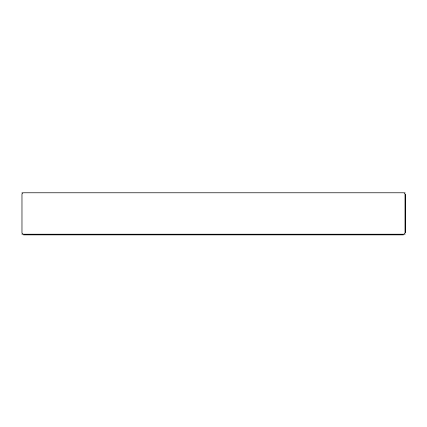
<?xml version="1.0" encoding="UTF-8"?>
<svg xmlns="http://www.w3.org/2000/svg" width="427" height="427" viewBox="0 0 427 427"><rect width="100%" height="100%" fill="white"/><g stroke="black" fill="none" stroke-linecap="round" stroke-linejoin="round"><path stroke-width="0.64" d="M21.974 192.774L22.252 193.052L21.974 194.285L21.974 232.715L22.252 233.948L21.974 234.226M405.026 234.226L404.748 233.948L405.026 232.715L405.026 194.285L404.748 193.052L405.026 192.774M22.252 193.052L23.485 192.774L403.515 192.774L404.748 193.052M404.748 233.948L403.515 234.226L23.485 234.226L22.252 233.948M23.485 234.85L403.515 234.85M405.65 194.285L405.65 232.715"/></g></svg>
